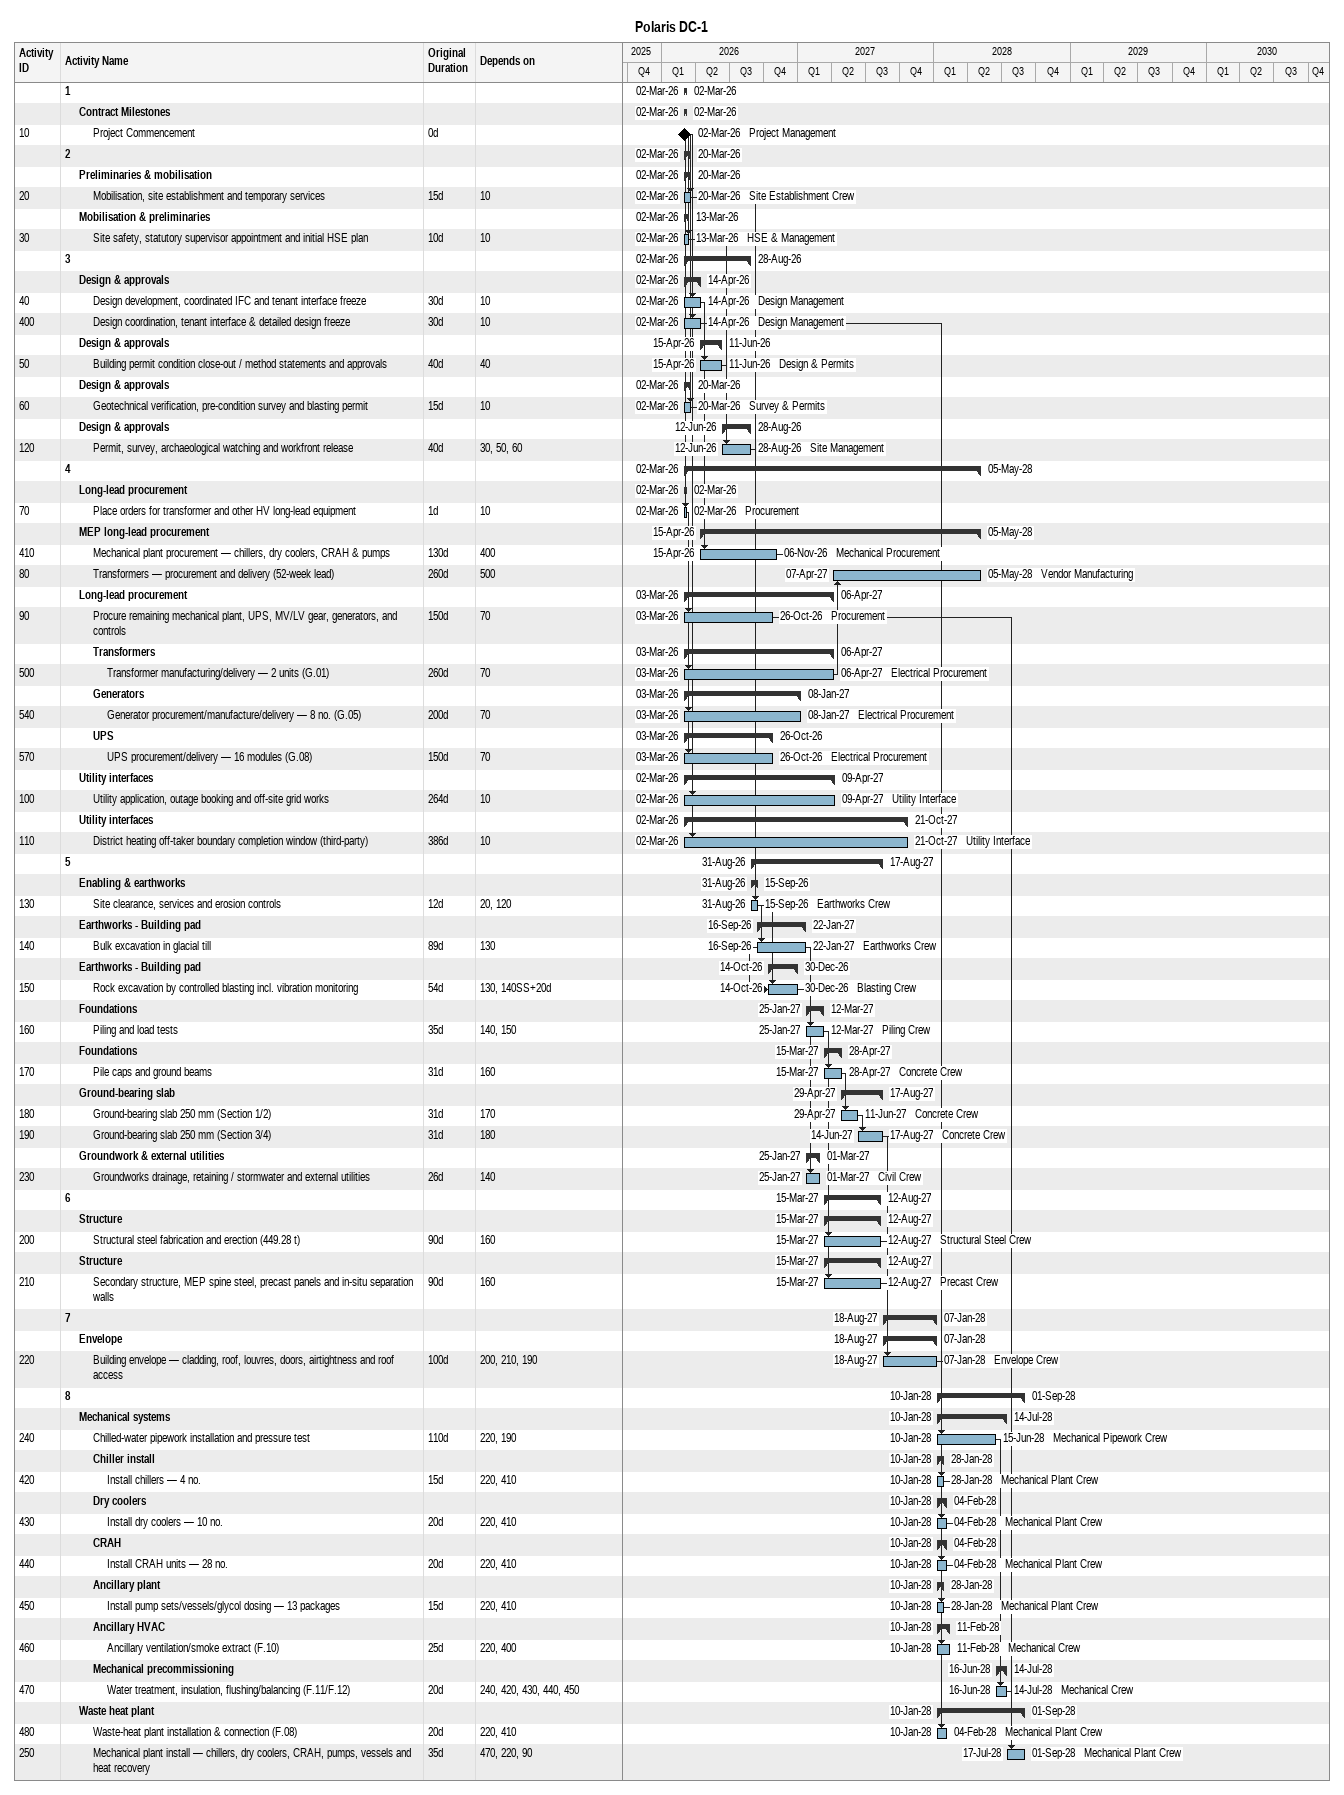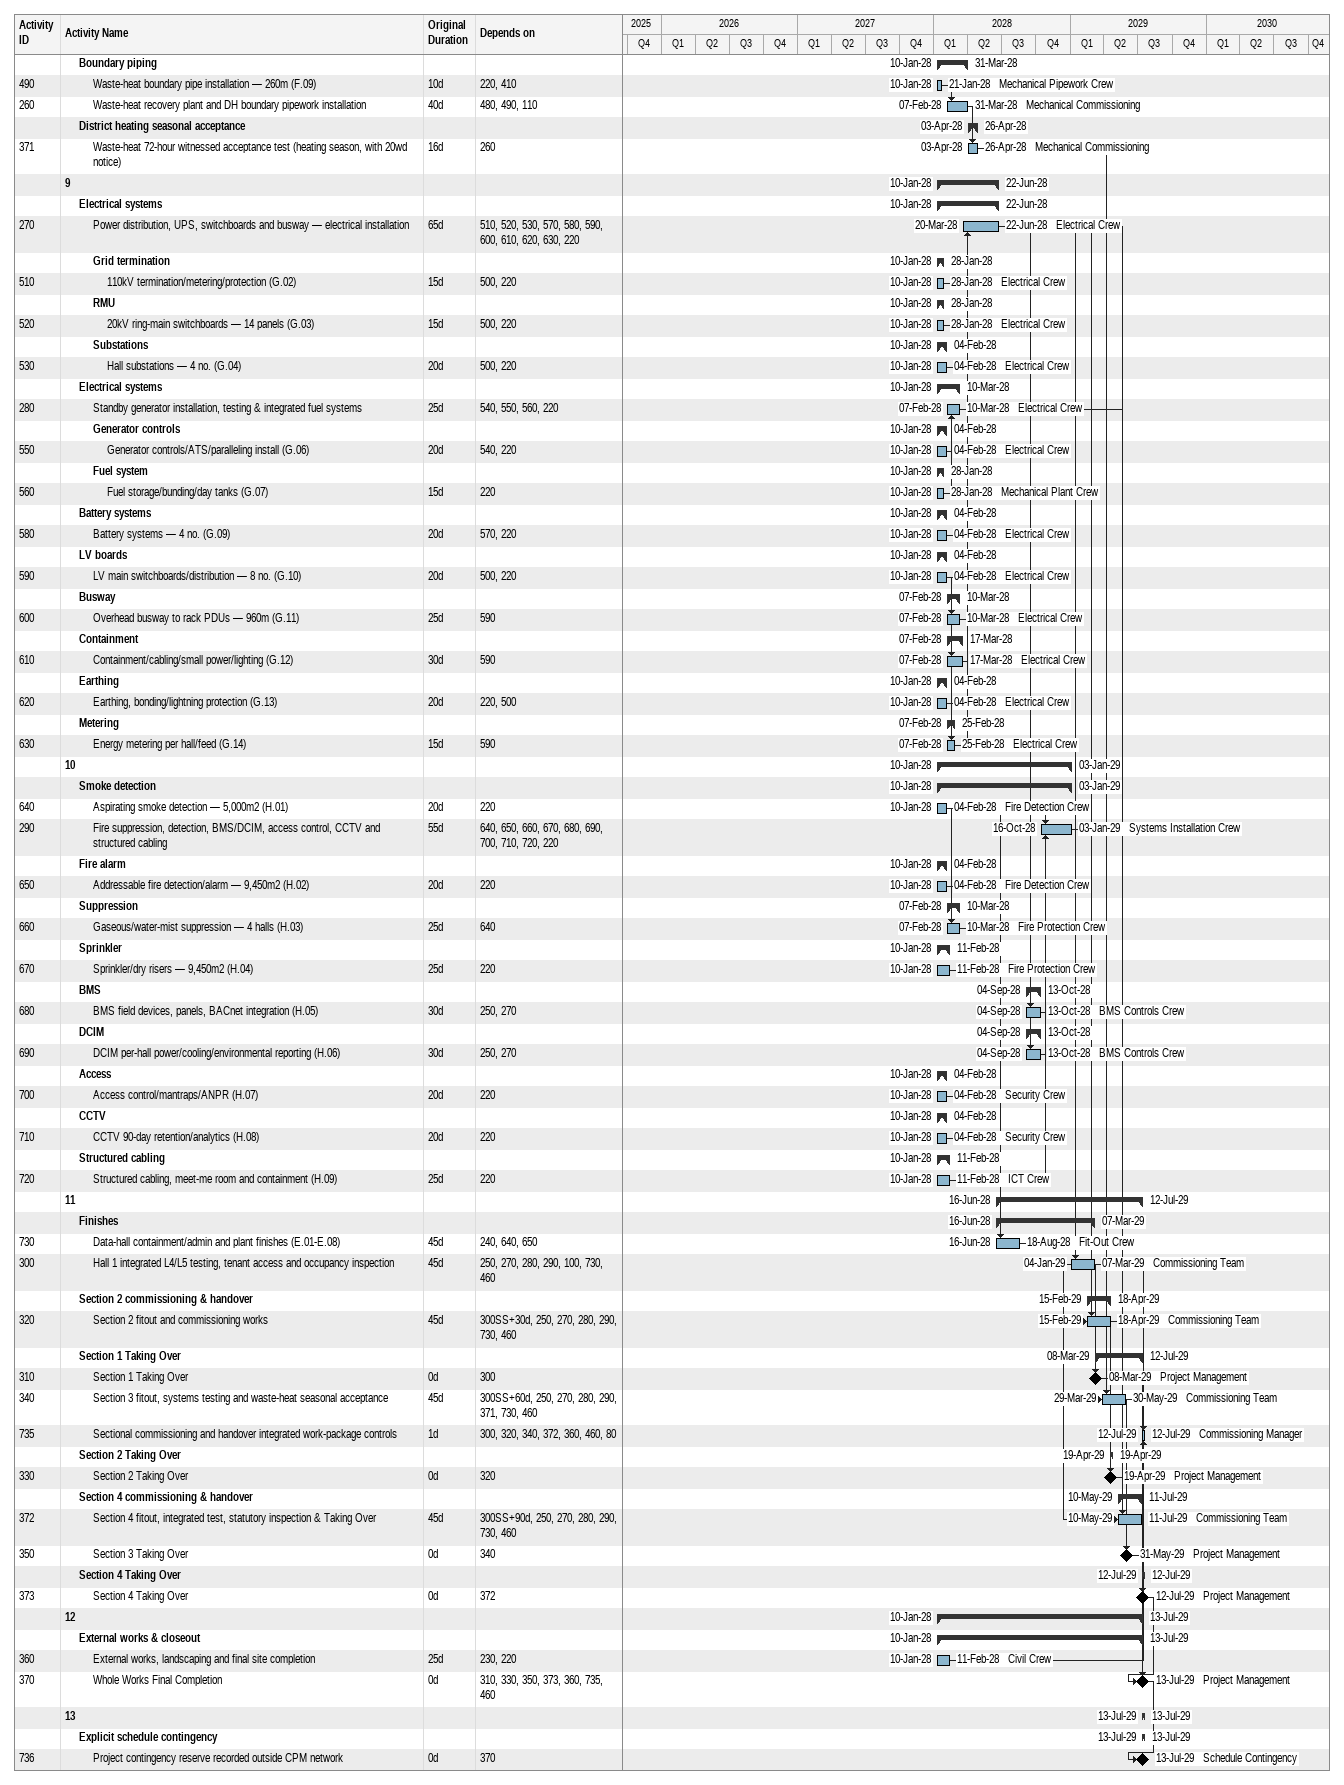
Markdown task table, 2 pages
Polaris DC-1

| ID | Level | Task | Original duration | Start | Finish | Predecessors | Resources |
|---|---|---|---|---|---|---|---|
|  | 1 | **1** |  | 2026-03-02 | 2026-03-02 |  |  |
|  | 2 | **Contract Milestones** |  | 2026-03-02 | 2026-03-02 |  |  |
| 10 | 3 | Project Commencement | 0d | 2026-03-02 | 2026-03-02 |  | Project Management |
|  | 1 | **2** |  | 2026-03-02 | 2026-03-20 |  |  |
|  | 2 | **Preliminaries & mobilisation** |  | 2026-03-02 | 2026-03-20 |  |  |
| 20 | 3 | Mobilisation, site establishment and temporary services | 15d | 2026-03-02 | 2026-03-20 | 10 | Site Establishment Crew |
|  | 2 | **Mobilisation & preliminaries** |  | 2026-03-02 | 2026-03-13 |  |  |
| 30 | 3 | Site safety, statutory supervisor appointment and initial HSE plan | 10d | 2026-03-02 | 2026-03-13 | 10 | HSE & Management |
|  | 1 | **3** |  | 2026-03-02 | 2026-08-28 |  |  |
|  | 2 | **Design & approvals** |  | 2026-03-02 | 2026-04-14 |  |  |
| 40 | 3 | Design development, coordinated IFC and tenant interface freeze | 30d | 2026-03-02 | 2026-04-14 | 10 | Design Management |
| 400 | 3 | Design coordination, tenant interface & detailed design freeze | 30d | 2026-03-02 | 2026-04-14 | 10 | Design Management |
|  | 2 | **Design & approvals** |  | 2026-04-15 | 2026-06-11 |  |  |
| 50 | 3 | Building permit condition close-out / method statements and approvals | 40d | 2026-04-15 | 2026-06-11 | 40 | Design & Permits |
|  | 2 | **Design & approvals** |  | 2026-03-02 | 2026-03-20 |  |  |
| 60 | 3 | Geotechnical verification, pre-condition survey and blasting permit | 15d | 2026-03-02 | 2026-03-20 | 10 | Survey & Permits |
|  | 2 | **Design & approvals** |  | 2026-06-12 | 2026-08-28 |  |  |
| 120 | 3 | Permit, survey, archaeological watching and workfront release | 40d | 2026-06-12 | 2026-08-28 | 30, 50, 60 | Site Management |
|  | 1 | **4** |  | 2026-03-02 | 2028-05-05 |  |  |
|  | 2 | **Long-lead procurement** |  | 2026-03-02 | 2026-03-02 |  |  |
| 70 | 3 | Place orders for transformer and other HV long-lead equipment | 1d | 2026-03-02 | 2026-03-02 | 10 | Procurement |
|  | 2 | **MEP long-lead procurement** |  | 2026-04-15 | 2028-05-05 |  |  |
| 410 | 3 | Mechanical plant procurement — chillers, dry coolers, CRAH & pumps | 130d | 2026-04-15 | 2026-11-06 | 400 | Mechanical Procurement |
| 80 | 3 | Transformers — procurement and delivery (52-week lead) | 260d | 2027-04-07 | 2028-05-05 | 500 | Vendor Manufacturing |
|  | 2 | **Long-lead procurement** |  | 2026-03-03 | 2027-04-06 |  |  |
| 90 | 3 | Procure remaining mechanical plant, UPS, MV/LV gear, generators, and controls | 150d | 2026-03-03 | 2026-10-26 | 70 | Procurement |
|  | 3 | **Transformers** |  | 2026-03-03 | 2027-04-06 |  |  |
| 500 | 4 | Transformer manufacturing/delivery — 2 units (G.01) | 260d | 2026-03-03 | 2027-04-06 | 70 | Electrical Procurement |
|  | 3 | **Generators** |  | 2026-03-03 | 2027-01-08 |  |  |
| 540 | 4 | Generator procurement/manufacture/delivery — 8 no. (G.05) | 200d | 2026-03-03 | 2027-01-08 | 70 | Electrical Procurement |
|  | 3 | **UPS** |  | 2026-03-03 | 2026-10-26 |  |  |
| 570 | 4 | UPS procurement/delivery — 16 modules (G.08) | 150d | 2026-03-03 | 2026-10-26 | 70 | Electrical Procurement |
|  | 2 | **Utility interfaces** |  | 2026-03-02 | 2027-04-09 |  |  |
| 100 | 3 | Utility application, outage booking and off-site grid works | 264d | 2026-03-02 | 2027-04-09 | 10 | Utility Interface |
|  | 2 | **Utility interfaces** |  | 2026-03-02 | 2027-10-21 |  |  |
| 110 | 3 | District heating off-taker boundary completion window (third-party) | 386d | 2026-03-02 | 2027-10-21 | 10 | Utility Interface |
|  | 1 | **5** |  | 2026-08-31 | 2027-08-17 |  |  |
|  | 2 | **Enabling & earthworks** |  | 2026-08-31 | 2026-09-15 |  |  |
| 130 | 3 | Site clearance, services and erosion controls | 12d | 2026-08-31 | 2026-09-15 | 20, 120 | Earthworks Crew |
|  | 2 | **Earthworks - Building pad** |  | 2026-09-16 | 2027-01-22 |  |  |
| 140 | 3 | Bulk excavation in glacial till | 89d | 2026-09-16 | 2027-01-22 | 130 | Earthworks Crew |
|  | 2 | **Earthworks - Building pad** |  | 2026-10-14 | 2026-12-30 |  |  |
| 150 | 3 | Rock excavation by controlled blasting incl. vibration monitoring | 54d | 2026-10-14 | 2026-12-30 | 130, 140SS+20d | Blasting Crew |
|  | 2 | **Foundations** |  | 2027-01-25 | 2027-03-12 |  |  |
| 160 | 3 | Piling and load tests | 35d | 2027-01-25 | 2027-03-12 | 140, 150 | Piling Crew |
|  | 2 | **Foundations** |  | 2027-03-15 | 2027-04-28 |  |  |
| 170 | 3 | Pile caps and ground beams | 31d | 2027-03-15 | 2027-04-28 | 160 | Concrete Crew |
|  | 2 | **Ground-bearing slab** |  | 2027-04-29 | 2027-08-17 |  |  |
| 180 | 3 | Ground-bearing slab 250 mm (Section 1/2) | 31d | 2027-04-29 | 2027-06-11 | 170 | Concrete Crew |
| 190 | 3 | Ground-bearing slab 250 mm (Section 3/4) | 31d | 2027-06-14 | 2027-08-17 | 180 | Concrete Crew |
|  | 2 | **Groundwork & external utilities** |  | 2027-01-25 | 2027-03-01 |  |  |
| 230 | 3 | Groundworks drainage, retaining / stormwater and external utilities | 26d | 2027-01-25 | 2027-03-01 | 140 | Civil Crew |
|  | 1 | **6** |  | 2027-03-15 | 2027-08-12 |  |  |
|  | 2 | **Structure** |  | 2027-03-15 | 2027-08-12 |  |  |
| 200 | 3 | Structural steel fabrication and erection (449.28 t) | 90d | 2027-03-15 | 2027-08-12 | 160 | Structural Steel Crew |
|  | 2 | **Structure** |  | 2027-03-15 | 2027-08-12 |  |  |
| 210 | 3 | Secondary structure, MEP spine steel, precast panels and in-situ separation walls | 90d | 2027-03-15 | 2027-08-12 | 160 | Precast Crew |
|  | 1 | **7** |  | 2027-08-18 | 2028-01-07 |  |  |
|  | 2 | **Envelope** |  | 2027-08-18 | 2028-01-07 |  |  |
| 220 | 3 | Building envelope — cladding, roof, louvres, doors, airtightness and roof access | 100d | 2027-08-18 | 2028-01-07 | 200, 210, 190 | Envelope Crew |
|  | 1 | **8** |  | 2028-01-10 | 2028-09-01 |  |  |
|  | 2 | **Mechanical systems** |  | 2028-01-10 | 2028-07-14 |  |  |
| 240 | 3 | Chilled-water pipework installation and pressure test | 110d | 2028-01-10 | 2028-06-15 | 220, 190 | Mechanical Pipework Crew |
|  | 3 | **Chiller install** |  | 2028-01-10 | 2028-01-28 |  |  |
| 420 | 4 | Install chillers — 4 no. | 15d | 2028-01-10 | 2028-01-28 | 220, 410 | Mechanical Plant Crew |
|  | 3 | **Dry coolers** |  | 2028-01-10 | 2028-02-04 |  |  |
| 430 | 4 | Install dry coolers — 10 no. | 20d | 2028-01-10 | 2028-02-04 | 220, 410 | Mechanical Plant Crew |
|  | 3 | **CRAH** |  | 2028-01-10 | 2028-02-04 |  |  |
| 440 | 4 | Install CRAH units — 28 no. | 20d | 2028-01-10 | 2028-02-04 | 220, 410 | Mechanical Plant Crew |
|  | 3 | **Ancillary plant** |  | 2028-01-10 | 2028-01-28 |  |  |
| 450 | 4 | Install pump sets/vessels/glycol dosing — 13 packages | 15d | 2028-01-10 | 2028-01-28 | 220, 410 | Mechanical Plant Crew |
|  | 3 | **Ancillary HVAC** |  | 2028-01-10 | 2028-02-11 |  |  |
| 460 | 4 | Ancillary ventilation/smoke extract (F.10) | 25d | 2028-01-10 | 2028-02-11 | 220, 400 | Mechanical Crew |
|  | 3 | **Mechanical precommissioning** |  | 2028-06-16 | 2028-07-14 |  |  |
| 470 | 4 | Water treatment, insulation, flushing/balancing (F.11/F.12) | 20d | 2028-06-16 | 2028-07-14 | 240, 420, 430, 440, 450 | Mechanical Crew |
|  | 2 | **Waste heat plant** |  | 2028-01-10 | 2028-09-01 |  |  |
| 480 | 3 | Waste-heat plant installation & connection (F.08) | 20d | 2028-01-10 | 2028-02-04 | 220, 410 | Mechanical Plant Crew |
| 250 | 3 | Mechanical plant install — chillers, dry coolers, CRAH, pumps, vessels and heat recovery | 35d | 2028-07-17 | 2028-09-01 | 470, 220, 90 | Mechanical Plant Crew |
|  | 2 | **Boundary piping** |  | 2028-01-10 | 2028-03-31 |  |  |
| 490 | 3 | Waste-heat boundary pipe installation — 260m (F.09) | 10d | 2028-01-10 | 2028-01-21 | 220, 410 | Mechanical Pipework Crew |
| 260 | 3 | Waste-heat recovery plant and DH boundary pipework installation | 40d | 2028-02-07 | 2028-03-31 | 480, 490, 110 | Mechanical Commissioning |
|  | 2 | **District heating seasonal acceptance** |  | 2028-04-03 | 2028-04-26 |  |  |
| 371 | 3 | Waste-heat 72-hour witnessed acceptance test (heating season, with 20wd notice) | 16d | 2028-04-03 | 2028-04-26 | 260 | Mechanical Commissioning |
|  | 1 | **9** |  | 2028-01-10 | 2028-06-22 |  |  |
|  | 2 | **Electrical systems** |  | 2028-01-10 | 2028-06-22 |  |  |
| 270 | 3 | Power distribution, UPS, switchboards and busway — electrical installation | 65d | 2028-03-20 | 2028-06-22 | 510, 520, 530, 570, 580, 590, 600, 610, 620, 630, 220 | Electrical Crew |
|  | 3 | **Grid termination** |  | 2028-01-10 | 2028-01-28 |  |  |
| 510 | 4 | 110kV termination/metering/protection (G.02) | 15d | 2028-01-10 | 2028-01-28 | 500, 220 | Electrical Crew |
|  | 3 | **RMU** |  | 2028-01-10 | 2028-01-28 |  |  |
| 520 | 4 | 20kV ring-main switchboards — 14 panels (G.03) | 15d | 2028-01-10 | 2028-01-28 | 500, 220 | Electrical Crew |
|  | 3 | **Substations** |  | 2028-01-10 | 2028-02-04 |  |  |
| 530 | 4 | Hall substations — 4 no. (G.04) | 20d | 2028-01-10 | 2028-02-04 | 500, 220 | Electrical Crew |
|  | 2 | **Electrical systems** |  | 2028-01-10 | 2028-03-10 |  |  |
| 280 | 3 | Standby generator installation, testing & integrated fuel systems | 25d | 2028-02-07 | 2028-03-10 | 540, 550, 560, 220 | Electrical Crew |
|  | 3 | **Generator controls** |  | 2028-01-10 | 2028-02-04 |  |  |
| 550 | 4 | Generator controls/ATS/paralleling install (G.06) | 20d | 2028-01-10 | 2028-02-04 | 540, 220 | Electrical Crew |
|  | 3 | **Fuel system** |  | 2028-01-10 | 2028-01-28 |  |  |
| 560 | 4 | Fuel storage/bunding/day tanks (G.07) | 15d | 2028-01-10 | 2028-01-28 | 220 | Mechanical Plant Crew |
|  | 2 | **Battery systems** |  | 2028-01-10 | 2028-02-04 |  |  |
| 580 | 3 | Battery systems — 4 no. (G.09) | 20d | 2028-01-10 | 2028-02-04 | 570, 220 | Electrical Crew |
|  | 2 | **LV boards** |  | 2028-01-10 | 2028-02-04 |  |  |
| 590 | 3 | LV main switchboards/distribution — 8 no. (G.10) | 20d | 2028-01-10 | 2028-02-04 | 500, 220 | Electrical Crew |
|  | 2 | **Busway** |  | 2028-02-07 | 2028-03-10 |  |  |
| 600 | 3 | Overhead busway to rack PDUs — 960m (G.11) | 25d | 2028-02-07 | 2028-03-10 | 590 | Electrical Crew |
|  | 2 | **Containment** |  | 2028-02-07 | 2028-03-17 |  |  |
| 610 | 3 | Containment/cabling/small power/lighting (G.12) | 30d | 2028-02-07 | 2028-03-17 | 590 | Electrical Crew |
|  | 2 | **Earthing** |  | 2028-01-10 | 2028-02-04 |  |  |
| 620 | 3 | Earthing, bonding/lightning protection (G.13) | 20d | 2028-01-10 | 2028-02-04 | 220, 500 | Electrical Crew |
|  | 2 | **Metering** |  | 2028-02-07 | 2028-02-25 |  |  |
| 630 | 3 | Energy metering per hall/feed (G.14) | 15d | 2028-02-07 | 2028-02-25 | 590 | Electrical Crew |
|  | 1 | **10** |  | 2028-01-10 | 2029-01-03 |  |  |
|  | 2 | **Smoke detection** |  | 2028-01-10 | 2029-01-03 |  |  |
| 640 | 3 | Aspirating smoke detection — 5,000m2 (H.01) | 20d | 2028-01-10 | 2028-02-04 | 220 | Fire Detection Crew |
| 290 | 3 | Fire suppression, detection, BMS/DCIM, access control, CCTV and structured cabling | 55d | 2028-10-16 | 2029-01-03 | 640, 650, 660, 670, 680, 690, 700, 710, 720, 220 | Systems Installation Crew |
|  | 2 | **Fire alarm** |  | 2028-01-10 | 2028-02-04 |  |  |
| 650 | 3 | Addressable fire detection/alarm — 9,450m2 (H.02) | 20d | 2028-01-10 | 2028-02-04 | 220 | Fire Detection Crew |
|  | 2 | **Suppression** |  | 2028-02-07 | 2028-03-10 |  |  |
| 660 | 3 | Gaseous/water-mist suppression — 4 halls (H.03) | 25d | 2028-02-07 | 2028-03-10 | 640 | Fire Protection Crew |
|  | 2 | **Sprinkler** |  | 2028-01-10 | 2028-02-11 |  |  |
| 670 | 3 | Sprinkler/dry risers — 9,450m2 (H.04) | 25d | 2028-01-10 | 2028-02-11 | 220 | Fire Protection Crew |
|  | 2 | **BMS** |  | 2028-09-04 | 2028-10-13 |  |  |
| 680 | 3 | BMS field devices, panels, BACnet integration (H.05) | 30d | 2028-09-04 | 2028-10-13 | 250, 270 | BMS Controls Crew |
|  | 2 | **DCIM** |  | 2028-09-04 | 2028-10-13 |  |  |
| 690 | 3 | DCIM per-hall power/cooling/environmental reporting (H.06) | 30d | 2028-09-04 | 2028-10-13 | 250, 270 | BMS Controls Crew |
|  | 2 | **Access** |  | 2028-01-10 | 2028-02-04 |  |  |
| 700 | 3 | Access control/mantraps/ANPR (H.07) | 20d | 2028-01-10 | 2028-02-04 | 220 | Security Crew |
|  | 2 | **CCTV** |  | 2028-01-10 | 2028-02-04 |  |  |
| 710 | 3 | CCTV 90-day retention/analytics (H.08) | 20d | 2028-01-10 | 2028-02-04 | 220 | Security Crew |
|  | 2 | **Structured cabling** |  | 2028-01-10 | 2028-02-11 |  |  |
| 720 | 3 | Structured cabling, meet-me room and containment (H.09) | 25d | 2028-01-10 | 2028-02-11 | 220 | ICT Crew |
|  | 1 | **11** |  | 2028-06-16 | 2029-07-12 |  |  |
|  | 2 | **Finishes** |  | 2028-06-16 | 2029-03-07 |  |  |
| 730 | 3 | Data-hall containment/admin and plant finishes (E.01-E.08) | 45d | 2028-06-16 | 2028-08-18 | 240, 640, 650 | Fit-Out Crew |
| 300 | 3 | Hall 1 integrated L4/L5 testing, tenant access and occupancy inspection | 45d | 2029-01-04 | 2029-03-07 | 250, 270, 280, 290, 100, 730, 460 | Commissioning Team |
|  | 2 | **Section 2 commissioning & handover** |  | 2029-02-15 | 2029-04-18 |  |  |
| 320 | 3 | Section 2 fitout and commissioning works | 45d | 2029-02-15 | 2029-04-18 | 300SS+30d, 250, 270, 280, 290, 730, 460 | Commissioning Team |
|  | 2 | **Section 1 Taking Over** |  | 2029-03-08 | 2029-07-12 |  |  |
| 310 | 3 | Section 1 Taking Over | 0d | 2029-03-08 | 2029-03-08 | 300 | Project Management |
| 340 | 3 | Section 3 fitout, systems testing and waste-heat seasonal acceptance | 45d | 2029-03-29 | 2029-05-30 | 300SS+60d, 250, 270, 280, 290, 371, 730, 460 | Commissioning Team |
| 735 | 3 | Sectional commissioning and handover integrated work-package controls | 1d | 2029-07-12 | 2029-07-12 | 300, 320, 340, 372, 360, 460, 80 | Commissioning Manager |
|  | 2 | **Section 2 Taking Over** |  | 2029-04-19 | 2029-04-19 |  |  |
| 330 | 3 | Section 2 Taking Over | 0d | 2029-04-19 | 2029-04-19 | 320 | Project Management |
|  | 2 | **Section 4 commissioning & handover** |  | 2029-05-10 | 2029-07-11 |  |  |
| 372 | 3 | Section 4 fitout, integrated test, statutory inspection & Taking Over | 45d | 2029-05-10 | 2029-07-11 | 300SS+90d, 250, 270, 280, 290, 730, 460 | Commissioning Team |
| 350 | 3 | Section 3 Taking Over | 0d | 2029-05-31 | 2029-05-31 | 340 | Project Management |
|  | 2 | **Section 4 Taking Over** |  | 2029-07-12 | 2029-07-12 |  |  |
| 373 | 3 | Section 4 Taking Over | 0d | 2029-07-12 | 2029-07-12 | 372 | Project Management |
|  | 1 | **12** |  | 2028-01-10 | 2029-07-13 |  |  |
|  | 2 | **External works & closeout** |  | 2028-01-10 | 2029-07-13 |  |  |
| 360 | 3 | External works, landscaping and final site completion | 25d | 2028-01-10 | 2028-02-11 | 230, 220 | Civil Crew |
| 370 | 3 | Whole Works Final Completion | 0d | 2029-07-13 | 2029-07-13 | 310, 330, 350, 373, 360, 735, 460 | Project Management |
|  | 1 | **13** |  | 2029-07-13 | 2029-07-13 |  |  |
|  | 2 | **Explicit schedule contingency** |  | 2029-07-13 | 2029-07-13 |  |  |
| 736 | 3 | Project contingency reserve recorded outside CPM network | 0d | 2029-07-13 | 2029-07-13 | 370 | Schedule Contingency |
